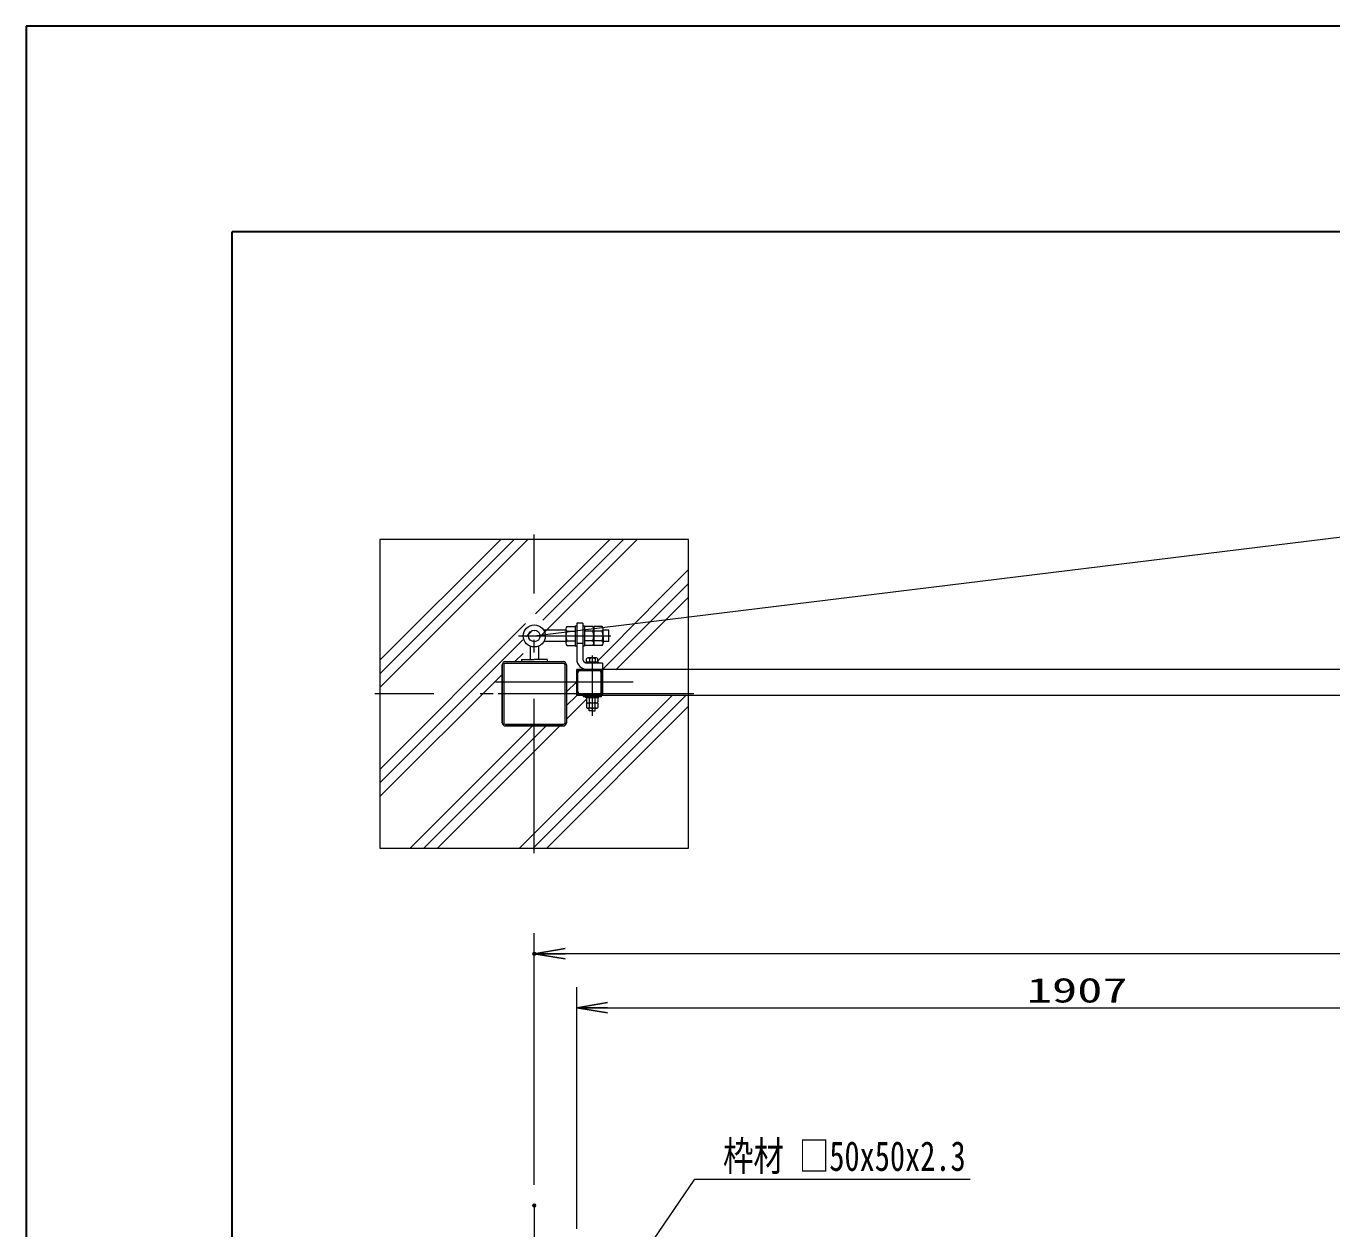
# Model space of a CAD drawing. Units: millimetres, scale not verified. Extents: x -4200 to 4200, y -2970 to 2970.
# Drawn here: x -4200 to -1663, y 632 to 2970 of the extents above; entities that cross this region are included whole.
import ezdxf
from ezdxf.enums import TextEntityAlignment as Align

# ---------------------------------------------------------------- set-up
doc = ezdxf.new("R2010")
doc.units = ezdxf.units.MM
doc.header["$LTSCALE"] = 10
doc.header["$PDMODE"] = 32
doc.header["$PDSIZE"] = 5
doc.linetypes.add('USER1', pattern=[50.5, 30, -9, 2.5, -9])
for name, color, linetype, lineweight in [('0-0_1', 7, 'Continuous', 9), ('0-1_2', 4, 'Continuous', 18), ('0-2_0', 7, 'Continuous', 25), ('0-4_8', 6, 'Continuous', 9)]:
    doc.layers.add(name, color=color, linetype=linetype, lineweight=lineweight)
doc.layers.add('0-3_Defpoints', color=7, linetype='Continuous')
doc.styles.add('ＭＳ ゴシック', font='')
doc.styles.get('ＭＳ ゴシック').set_extended_font_data('MS Gothic')

# ---------------------------------------------------------------- blocks, each defined once
blk = doc.blocks.new('_OPEN')
at = {"layer": '0-2_0'}
blk.add_line((-10, 1.667), (0, 0), dxfattribs=at)
blk.add_lwpolyline([(-10, -1.667), (0, 0), (-10, 0)], dxfattribs=at)
blk = doc.blocks.new('G45')
at = {"layer": '0-0_1'}
blk.add_lwpolyline([(4205, 41625.4), (10205, 41625.4), (10205, 47625.4), (4205, 47625.4)], close=True, dxfattribs=at)

msp = doc.modelspace()

# ---------------------------------------------------------------- linework, layer by layer
at = {"layer": '0-0_1', "lineweight": 30}
for p, q in [((-4200.05, 2969.77), (-4200.05, -2969.73)), ((-3800.05, 2569.27), (-3799.55, 2569.77)), ((-3800.05, 2569.27), (-3800.05, -2569.73)), ((3799.45, 2569.77), (-3799.55, 2569.77))]:
    msp.add_line(p, q, dxfattribs=at)
at = {"layer": '0-0_1'}
for p, q in [((-3212.58, 1784.27), (-1251.28, 2024.77)), ((-3212.58, 1784.27), (-1251.28, 2024.77)), ((-3512.58, 1737.07), (-3277.88, 1971.77)), ((-3512.58, 1710.56), (-3251.36, 1971.77)), ((-3512.58, 1684.04), (-3224.85, 1971.77)), ((-3209.95, 1827.57), (-3065.75, 1971.77)), ((-3196.09, 1814.91), (-3039.23, 1971.77)), ((-3168.96, 1815.53), (-3012.72, 1971.77)), ((-2990.37, 1835.9), (-2912.58, 1913.69)), ((-3080.48, 1718.4), (-2912.58, 1886.29)), ((-3053.96, 1718.4), (-2912.58, 1859.78)), ((-3089.29, 1736.11), (-2990.37, 1835.02)), ((-3512.58, 1524.94), (-3229.38, 1808.15)), ((-3201.97, 1782.52), (-3168.96, 1815.53)), ((-3512.58, 1498.43), (-3234.58, 1776.43)), ((-3228.73, 1782.27), (-3218.58, 1792.43)), ((-3217.23, 1793.77), (-3216.72, 1794.29)), ((-3217.23, 1793.77), (-3216.72, 1794.29)), ((-3217.23, 1793.77), (-3216.72, 1794.29)), ((-3211.92, 1793.77), (-3211.94, 1793.79)), ((-3211.92, 1793.77), (-3211.94, 1793.79)), ((-3211.92, 1793.77), (-3211.94, 1793.79)), ((-3275.08, 1727.87), (-3275.08, 1615.67)), ((-3275.08, 1615.67), (-3275.08, 1727.87)), ((-3271.88, 1728.77), (-3271.88, 1614.77)), ((-3269.58, 1731.07), (-3155.58, 1731.07)), ((-3268.68, 1734.27), (-3156.48, 1734.27)), ((-3250.22, 1734.27), (-3234.33, 1750.17)), ((-3153.28, 1728.77), (-3153.28, 1614.77)), ((-3150.08, 1727.87), (-3150.08, 1615.67)), ((-3150.08, 1727.87), (-3150.08, 1615.67)), ((-3512.58, 1471.91), (-3275.08, 1709.41)), ((-3130.08, 1676.1), (-3130.08, 1712.3)), ((-3130.08, 1676.1), (-3130.08, 1712.3)), ((-3130.08, 1676.1), (-3130.08, 1712.3)), ((-3127.78, 1676.1), (-3127.78, 1712.3)), ((-3127.78, 1676.1), (-3127.78, 1712.3)), ((-3127.78, 1676.1), (-3127.78, 1712.3)), ((-3123.18, 1719.2), (-3086.98, 1719.2)), ((-3123.18, 1719.2), (-3086.98, 1719.2)), ((-3123.18, 1719.2), (-3086.98, 1719.2)), ((-3123.18, 1716.9), (-3086.98, 1716.9)), ((-3123.18, 1716.9), (-3086.98, 1716.9)), ((-3123.18, 1716.9), (-3086.98, 1716.9)), ((-3112.08, 1719.2), (-3083.08, 1719.2)), ((-3112.08, 1719.2), (-3083.08, 1719.2)), ((-3112.08, 1719.2), (-3083.08, 1719.2)), ((-3082.38, 1676.1), (-3082.38, 1712.3)), ((-3082.38, 1676.1), (-3082.38, 1712.3)), ((-3082.38, 1676.1), (-3082.38, 1712.3)), ((-1273.08, 1719.28), (-3080.08, 1719.28)), ((-3080.08, 1676.1), (-3080.08, 1712.3)), ((-3080.08, 1676.1), (-3080.08, 1712.3)), ((-3080.08, 1676.1), (-3080.08, 1712.3)), ((-3150.08, 1675.31), (-3130.08, 1695.31)), ((-3241.49, 1371.77), (-2943.98, 1669.28)), ((-3214.97, 1371.77), (-2917.47, 1669.28)), ((-3150.08, 1648.79), (-3130.08, 1668.79)), ((-3150.08, 1622.28), (-3110.88, 1661.48)), ((-3123.18, 1671.5), (-3086.98, 1671.5)), ((-3123.18, 1671.5), (-3086.98, 1671.5)), ((-3123.18, 1671.5), (-3086.98, 1671.5)), ((-3123.18, 1669.2), (-3084.08, 1669.2)), ((-3123.18, 1669.2), (-3084.08, 1669.2)), ((-3123.18, 1669.2), (-3084.08, 1669.2)), ((-3080.08, 1669.28), (-2208.16, 1669.28)), ((-3080.08, 1669.28), (-1273.08, 1669.28)), ((-3188.45, 1371.77), (-2912.58, 1647.64)), ((-3453.62, 1371.77), (-3216.12, 1609.27)), ((-3427.1, 1371.77), (-3189.6, 1609.27)), ((-3400.58, 1371.77), (-3163.08, 1609.27)), ((-3269.58, 1612.47), (-3155.58, 1612.47)), ((-3268.68, 1609.27), (-3156.48, 1609.27)), ((-3156.48, 1609.27), (-3268.68, 1609.27))]:
    msp.add_line(p, q, dxfattribs=at)
at = {"layer": '0-0_1', "linetype": 'USER1'}
for p, q in [((-3212.58, 1361.77), (-3212.58, 1981.77)), ((-2902.58, 1671.77), (-3522.58, 1671.77)), ((-3212.58, 677.13), (-3212.58, -1732.81))]:
    msp.add_line(p, q, dxfattribs=at)
at = {"layer": '0-0_1', "lineweight": 30}
msp.add_lwpolyline([(4199.95, -2969.73), (4199.95, 2969.77), (-4200.05, 2969.77)], dxfattribs=at)
at = {"layer": '0-0_1'}
for points in [[(-3124.17, 1669.28), (-3130.08, 1669.28), (-3130.08, 1719.28), (-3113.68, 1719.28)], [(-3113.68, 1719.28), (-3130.08, 1719.28), (-3130.08, 1669.28), (-3124.17, 1669.28)], [(-3124.17, 1669.28), (-3130.08, 1669.28), (-3130.08, 1719.28), (-3113.68, 1719.28)], [(-3085.99, 1669.28), (-3080.08, 1669.28), (-3080.08, 1719.28), (-3096.48, 1719.28)], [(-3096.48, 1719.28), (-3080.08, 1719.28), (-3080.08, 1669.28), (-3085.99, 1669.28)], [(-2990.89, 596.14), (-2900.79, 728.14), (-2855.79, 728.14), (-2365.79, 728.14)]]:
    msp.add_lwpolyline(points, dxfattribs=at)
msp.add_lwpolyline([(-3080.08, 1719.28), (-3130.08, 1719.28), (-3130.08, 1669.28), (-3080.08, 1669.28)], close=True, dxfattribs=at)
for centre, radius, start, end in [((-3268.68, 1727.87), 6.4, 90, 180), ((-3268.68, 1727.87), 6.4, 90, 180), ((-3269.58, 1728.77), 2.3, 90, 180), ((-3156.48, 1727.87), 6.4, 0, 90), ((-3156.48, 1727.87), 6.4, 0, 90), ((-3155.58, 1728.77), 2.3, 0, 90), ((-3123.18, 1712.3), 6.9, 90, 180), ((-3123.18, 1712.3), 6.9, 90, 180), ((-3123.18, 1712.3), 6.9, 90, 180), ((-3123.18, 1712.3), 4.6, 90, 180), ((-3123.18, 1712.3), 4.6, 90, 180), ((-3123.18, 1712.3), 4.6, 90, 180), ((-3086.98, 1712.3), 6.9, 0, 90), ((-3086.98, 1712.3), 6.9, 0, 90), ((-3086.98, 1712.3), 6.9, 0, 90), ((-3086.98, 1712.3), 4.6, 0, 90), ((-3086.98, 1712.3), 4.6, 0, 90), ((-3086.98, 1712.3), 4.6, 0, 90), ((-3123.18, 1676.1), 6.9, 180, 270), ((-3123.18, 1676.1), 6.9, 180, 270), ((-3123.18, 1676.1), 6.9, 180, 270), ((-3123.18, 1676.1), 4.6, 180, 270), ((-3123.18, 1676.1), 4.6, 180, 270), ((-3123.18, 1676.1), 4.6, 180, 270), ((-3086.98, 1676.1), 4.6, 270, 0), ((-3086.98, 1676.1), 6.9, 270, 0), ((-3086.98, 1676.1), 4.6, 270, 0), ((-3086.98, 1676.1), 6.9, 270, 0), ((-3086.98, 1676.1), 4.6, 270, 0), ((-3086.98, 1676.1), 6.9, 270, 0), ((-3123.18, 1676.1), 6.9, 261.76199, 270), ((-3123.18, 1676.1), 6.9, 261.76199, 270), ((-3123.18, 1676.1), 6.9, 261.76199, 270), ((-3268.68, 1615.67), 6.4, 180, 270), ((-3268.68, 1615.67), 6.4, 180, 270), ((-3269.58, 1614.77), 2.3, 180, 270), ((-3156.48, 1615.67), 6.4, 270, 0), ((-3156.48, 1615.67), 6.4, 270, 360), ((-3155.58, 1614.77), 2.3, 270, 0)]:
    msp.add_arc(centre, radius, start, end, dxfattribs=at)
at = {"layer": '0-1_2'}
for p, q in [((-3212.58, 717.13), (-3212.58, 1206.44)), ((727.42, 1166.44), (-3152.58, 1166.44)), ((-3130.08, 631.88), (-3130.08, 1101.44)), ((-3070.08, 1061.44), (-1283.08, 1061.44))]:
    msp.add_line(p, q, dxfattribs=at)
at = {"layer": '0-3_Defpoints'}
for p in [(-3212.58, 1166.44), (-3212.58, 677.13)]:
    msp.add_point(p, dxfattribs=at)
at = {"layer": '0-4_8'}
for p, q in [((-3149.28, 1802.77), (-3133.28, 1802.77)), ((-3133.28, 1803.77), (-3133.28, 1764.77)), ((-3133.28, 1803.77), (-3130.08, 1803.77)), ((-3130.08, 1809.27), (-3130.08, 1739.27)), ((-3118.08, 1809.27), (-3130.08, 1809.27)), ((-3118.08, 1809.27), (-3118.08, 1739.27)), ((-3118.08, 1803.77), (-3114.88, 1803.77)), ((-3114.88, 1803.77), (-3114.88, 1764.77)), ((-3098.88, 1802.77), (-3114.88, 1802.77)), ((-3080.88, 1802.77), (-3096.88, 1802.77)), ((-3096.88, 1802.77), (-3096.88, 1765.77)), ((-3151.28, 1795.27), (-3194.28, 1795.27)), ((-3151.28, 1798.11), (-3151.28, 1770.44)), ((-3149.28, 1793.49), (-3133.28, 1793.49)), ((-3098.88, 1793.49), (-3114.88, 1793.49)), ((-3080.88, 1793.49), (-3096.88, 1793.49)), ((-3078.88, 1784.27), (-3078.88, 1798.11)), ((-3067.58, 1795.27), (-3078.88, 1795.27)), ((-3078.88, 1784.27), (-3078.88, 1770.44)), ((-3067.58, 1773.27), (-3067.58, 1795.27)), ((-3220.58, 1764.48), (-3220.58, 1738.77)), ((-3204.58, 1764.48), (-3204.58, 1738.77)), ((-3151.28, 1773.27), (-3194.28, 1773.27)), ((-3149.28, 1775.06), (-3133.28, 1775.06)), ((-3149.28, 1765.77), (-3133.28, 1765.77)), ((-3133.28, 1764.77), (-3130.08, 1764.77)), ((-3118.08, 1769.27), (-3130.08, 1769.27)), ((-3118.08, 1764.77), (-3114.88, 1764.77)), ((-3098.88, 1775.06), (-3114.88, 1775.06)), ((-3098.88, 1765.77), (-3114.88, 1765.77)), ((-3080.88, 1775.06), (-3096.88, 1775.06)), ((-3080.88, 1765.77), (-3096.88, 1765.77)), ((-3067.58, 1773.27), (-3078.88, 1773.27)), ((-3237.58, 1738.77), (-3237.58, 1734.27)), ((-3237.58, 1738.77), (-3212.58, 1738.77)), ((-3187.58, 1738.77), (-3212.58, 1738.77)), ((-3187.58, 1738.77), (-3187.58, 1734.27)), ((-3112.08, 1733.57), (-3112.08, 1731.53)), ((-3088.08, 1733.57), (-3112.08, 1733.57)), ((-3111.03, 1733.57), (-3111.03, 1740.07)), ((-3080.08, 1731.27), (-3110.08, 1731.27)), ((-3091.87, 1741.57), (-3108.32, 1741.57)), ((-3105.59, 1740.07), (-3105.59, 1733.57)), ((-3094.58, 1740.07), (-3094.58, 1733.57)), ((-3089.13, 1733.57), (-3089.13, 1740.07)), ((-3088.08, 1733.57), (-3088.08, 1731.27)), ((-3080.08, 1731.27), (-3080.08, 1719.28)), ((-3110.08, 1719.27), (-3080.08, 1719.27)), ((-3117.58, 1669.27), (-3117.58, 1666.07)), ((-3082.58, 1666.07), (-3117.58, 1666.07)), ((-3088.08, 1666.07), (-3112.08, 1666.07)), ((-3112.08, 1663.77), (-3112.08, 1666.07)), ((-3088.08, 1663.77), (-3112.08, 1663.77)), ((-3111.03, 1663.77), (-3111.03, 1655.27)), ((-3089.13, 1653.77), (-3111.03, 1653.77)), ((-3111.03, 1653.77), (-3111.03, 1645.27)), ((-3105.59, 1655.27), (-3105.59, 1663.77)), ((-3105.59, 1645.27), (-3105.59, 1653.77)), ((-3094.58, 1655.27), (-3094.58, 1663.77)), ((-3094.58, 1645.27), (-3094.58, 1653.77)), ((-3089.13, 1663.77), (-3089.13, 1655.27)), ((-3089.13, 1653.77), (-3089.13, 1645.27)), ((-3088.08, 1663.77), (-3088.08, 1666.07)), ((-3082.58, 1669.27), (-3082.58, 1666.07)), ((-3091.87, 1643.77), (-3108.32, 1643.77)), ((-3106.08, 1638.57), (-3106.08, 1643.77)), ((-3100.08, 1638.57), (-3106.08, 1638.57)), ((-3100.08, 1638.57), (-3094.08, 1638.57)), ((-3094.08, 1638.57), (-3094.08, 1643.77))]:
    msp.add_line(p, q, dxfattribs=at)
at = {"layer": '0-4_8', "linetype": 'USER1'}
for p, q in [((-3243.49, 1784.27), (-3183.47, 1784.27)), ((-3243.49, 1784.27), (-3064.1, 1784.27)), ((-3100.08, 1746.04), (-3100.08, 1632.95)), ((-3100.08, 1745.04), (-3100.08, 1629.59)), ((-3100.08, 1744.54), (-3100.08, 1629.1)), ((-3020.28, 1694.27), (-3287.73, 1694.27)), ((-3139.45, 1671.77), (-3282.86, 1671.77))]:
    msp.add_line(p, q, dxfattribs=at)
at = {"layer": '0-4_8'}
for radius in [21.35, 11.35]:
    msp.add_circle((-3212.58, 1784.27), radius, dxfattribs=at)
for centre, radius, start, end in [((-3144.89, 1798.13), 6.39, 133.39581, 226.60419), ((-3103.27, 1798.13), 6.39, 313.39581, 46.60419), ((-3085.27, 1798.13), 6.39, 313.39581, 46.60419), ((-3129.06, 1784.27), 22.22, 155.50379, 204.49621), ((-3119.1, 1784.27), 22.22, 335.50379, 24.49621), ((-3101.1, 1784.27), 22.22, 335.50379, 24.49621), ((-3144.89, 1770.42), 6.39, 133.39581, 226.60419), ((-3103.27, 1770.42), 6.39, 313.39581, 46.60419), ((-3085.27, 1770.42), 6.39, 313.39581, 46.60419), ((-3110.08, 1739.27), 20, 180, 270), ((-3110.08, 1739.27), 8, 180, 270), ((-3108.31, 1738.35), 3.22, 32.29619, 147.70381), ((-3100.08, 1730.72), 10.85, 59.51401, 120.48599), ((-3091.85, 1738.35), 3.22, 32.29619, 147.70381), ((-3108.31, 1657), 3.22, 212.29619, 327.70381), ((-3100.08, 1664.62), 10.85, 239.51401, 300.48599), ((-3091.85, 1657), 3.22, 212.29619, 327.70381), ((-3108.31, 1647), 3.22, 212.29619, 327.70381), ((-3100.08, 1654.62), 10.85, 239.51401, 300.48599), ((-3091.85, 1647), 3.22, 212.29619, 327.70381)]:
    msp.add_arc(centre, radius, start, end, dxfattribs=at)

# ---------------------------------------------------------------- block references
at = {"layer": '0-1_2', "xscale": 6, "yscale": 6, "rotation": 180}
for p in [(-3212.58, 1166.44), (-3130.08, 1061.44)]:
    msp.add_blockref('_OPEN', p, dxfattribs=at)
at = {"layer": '0-2_0', "xscale": 0.1, "yscale": 0.1}
msp.add_blockref('G45', (-3933.08, -2790.76), dxfattribs=at)

# ---------------------------------------------------------------- texts
at = {"layer": '0-0_1', "style": 'ＭＳ ゴシック', "width": 0.75}
msp.add_text('枠材 □50x50x2.3', height=57.7, dxfattribs=at).set_placement((-2845.79, 727.03), align=Align.BOTTOM_LEFT)
at = {"layer": '0-1_2', "style": 'ＭＳ ゴシック', "width": 1.5}
msp.add_text('1907', height=48.09, dxfattribs=at).set_placement((-2255.75, 1057.19), align=Align.BOTTOM_LEFT)

doc.saveas('drawing.dxf')
